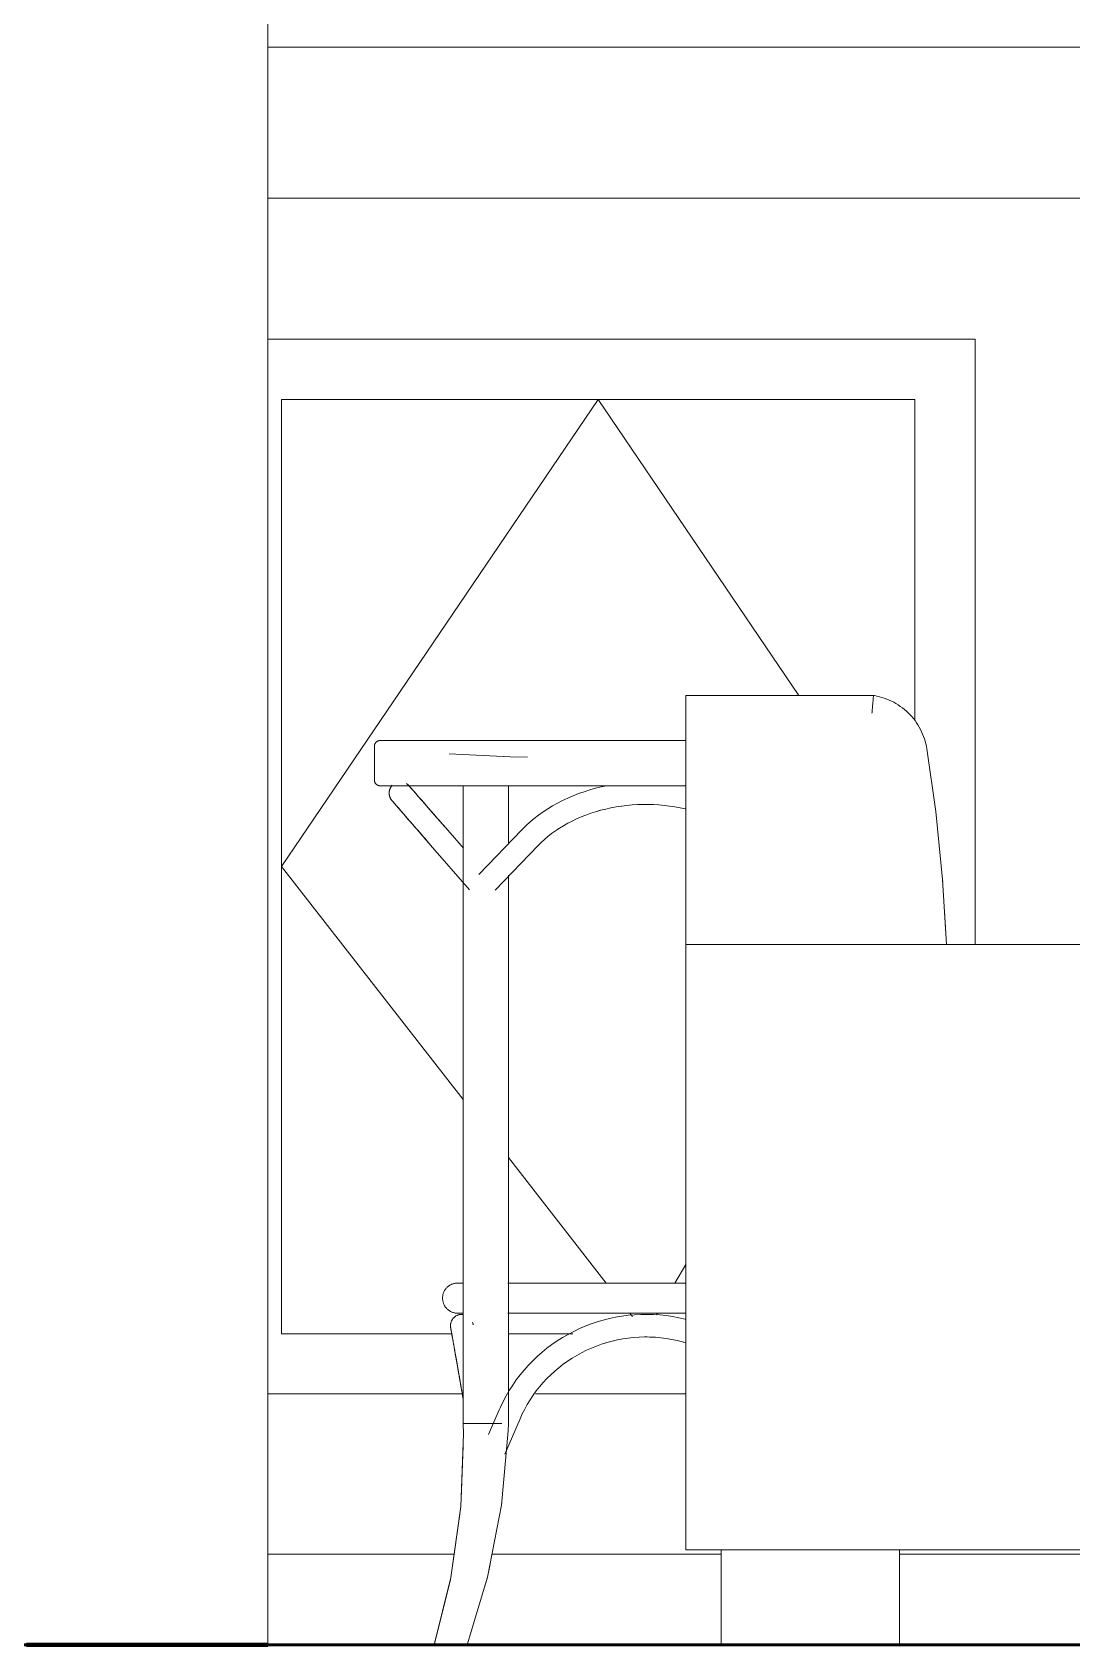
# Model space of a CAD drawing. Extents: x 4834 to 83801, y -13735 to 32221.
# Drawn here: x 13587.2 to 13621.7, y -12508.5 to -12455 of the extents above; entities that cross this region are included whole.
import ezdxf

# ---------------------------------------------------------------- set-up
doc = ezdxf.new("R2010")
doc.units = 0
doc.header["$LTSCALE"] = 8
doc.header["$MEASUREMENT"] = 0
doc.linetypes.add('Grid Line 1_2_', pattern=[0.875, 0.5, -0.125, 0.125, -0.125])
doc.linetypes.add('IMPORT-Hidden __x_', pattern=[0.1875, 0.125, -0.0625])
doc.layers.get('0').update_dxf_attribs({"lineweight": 9})
for name, color, linetype, lineweight in [('A-COLS', 52, 'Continuous', 9), ('A-DIM-480', 52, 'Continuous', 18), ('A-FLOR-LEVL', 51, 'Continuous', 9), ('A-WALL', 7, 'Continuous', 40), ('A-Wall-New', 1, 'Continuous', 50), ('Details', 2, 'Continuous', 15), ('DIM', 8, 'Continuous', 5), ('door', 43, 'Continuous', 13), ('first_dwg', 8, 'Continuous', 9), ('Furniture', 132, 'Continuous', 5), ('I-FURN', 30, 'Continuous', 9), ('Q-CASE', 31, 'Continuous', 9)]:
    doc.layers.add(name, color=color, linetype=linetype, lineweight=lineweight)

# ---------------------------------------------------------------- blocks, each defined once
blk = doc.blocks.new('first_dwg__U12-354697-Section 1')
at = {"layer": 'door'}
for q in [(835.634, 0), (865.09, 0)]:
    blk.add_line((839.634, 0), q, dxfattribs=at)
at = {"layer": 'door', "flags": 128}
blk.add_lwpolyline([(839.634, 0), (865.09, 0), (863.852, 0), (838.396, 0), (839.634, 0), (835.634, 0)], dxfattribs=at)
blk = doc.blocks.new('first_dwg__Oblique-354700-Section 1')
at = {"layer": 'DIM'}
blk.add_line((1143.468, 0), (1145.718, 0), dxfattribs=at)
blk = doc.blocks.new('first_dwg__U29-354712-Section 1')
at = {"layer": 'door'}
blk.add_line((873.858, 0), (866.828, 0), dxfattribs=at)
at = {"layer": 'door', "flags": 128}
blk.add_lwpolyline([(849.858, 0), (866.828, 0), (868.066, 0), (851.095, 0)], close=True, dxfattribs=at)
blk = doc.blocks.new('first_dwg_A$C4D910482-354715-Section 1')
at = {"layer": 'Furniture'}
for p, q in [((830.889, 0), (826.789, 0)), ((831.187, 0), (828.259, 0)), ((836.667, 0), (830.889, 0)), ((836.667, 0), (831.187, 0)), ((844.667, 0), (850.181, 0)), ((848.806, 0), (844.679, 0)), ((847.336, 0), (844.683, 0)), ((850.181, 0), (847.336, 0))]:
    blk.add_line(p, q, dxfattribs=at)
at = {"layer": 'Furniture', "flags": 128}
for points in [[(826.789, 0), (828.176, 0), (829.646, 0)], [(828.259, 0), (831.893, 0), (836.667, 0)], [(848.723, 0), (850.193, 0), (848.806, 0)]]:
    blk.add_lwpolyline(points, dxfattribs=at)
blk = doc.blocks.new('first_dwg_A$C4D910482-V15-Section 1')
at = {"layer": 'Furniture'}
for p, q in [((859.017, 0), (854.072, 0)), ((859.102, 0), (855.57, 0)), ((859.709, 0), (859.017, 0)), ((859.709, 0), (859.102, 0)), ((870.964, 0), (865.614, 0)), ((871.049, 0), (865.614, 0)), ((865.614, 0), (875.181, 0)), ((876.503, 0), (870.964, 0)), ((875.005, 0), (871.049, 0)), ((875.798, 0), (875.005, 0))]:
    blk.add_line(p, q, dxfattribs=at)
at = {"layer": 'Furniture', "flags": 128}
for points in [[(854.072, 0), (854.467, 0), (855.964, 0)], [(855.57, 0), (856.603, 0), (859.709, 0)], [(875.399, 0), (876.897, 0), (876.503, 0)]]:
    blk.add_lwpolyline(points, dxfattribs=at)
blk = doc.blocks.new('first_dwg_A$C7F3F290D-V30-Section 1')
at = {"layer": 'Furniture'}
for p, q in [((858.528, 0), (859.709, 0)), ((894.528, 0), (858.528, 0)), ((865.614, 0), (886.264, 0)), ((886.264, 0), (866.528, 0)), ((866.528, 0), (886.264, 0)), ((866.528, 0), (886.264, 0)), ((866.528, 0), (886.264, 0)), ((892.17, 0), (894.528, 0)), ((892.17, 0), (894.528, 0)), ((892.17, 0), (894.528, 0))]:
    blk.add_line(p, q, dxfattribs=at)
blk = doc.blocks.new('first_dwg-354694-Section 1')
at = {"layer": 'A-DIM-480', "color": 42, "lineweight": 13}
blk.add_line((531.034, 0), (1093.113, 0), dxfattribs=at)
at = {"layer": 'A-WALL', "color": 7, "lineweight": 50}
for p, q in [((840.167, 0), (830.647, 0)), ((838.097, 0), (837.196, 0)), ((837.196, 0), (837.646, 0)), ((838.097, 0), (837.196, 0)), ((837.196, 0), (837.646, 0)), ((837.646, 0), (838.097, 0)), ((837.646, 0), (837.646, 0)), ((837.646, 0), (838.097, 0)), ((837.646, 0), (837.646, 0)), ((837.647, 0), (837.647, 0)), ((837.647, 0), (837.647, 0)), ((901.6, 0), (840.167, 0)), ((840.167, 0), (1084.613, 0)), ((840.167, 0), (852.28, 0)), ((840.167, 0), (849.858, 0)), ((841.373, 0), (861.613, 0)), ((861.613, 0), (841.373, 0)), ((842.891, 0), (842.997, 0)), ((842.999, 0), (842.893, 0)), ((842.997, 0), (843.233, 0)), ((843.236, 0), (842.999, 0)), ((843.133, 0), (844.576, 0)), ((843.217, 0), (843.133, 0)), ((843.136, 0), (843.219, 0)), ((844.58, 0), (843.137, 0)), ((843.417, 0), (843.217, 0)), ((843.219, 0), (843.42, 0)), ((849.46, 0), (843.386, 0)), ((843.393, 0), (849.467, 0)), ((843.613, 0), (847.293, 0)), ((843.613, 0), (847.293, 0)), ((844.507, 0), (847.797, 0)), ((844.51, 0), (847.8, 0)), ((850.653, 0), (845.693, 0)), ((845.693, 0), (850.653, 0)), ((846.013, 0), (845.694, 0)), ((845.694, 0), (846.013, 0)), ((846.534, 0), (846.534, 0)), ((846.534, 0), (846.534, 0)), ((847.133, 0), (847.373, 0)), ((847.373, 0), (847.133, 0)), ((847.8, 0), (863.14, 0)), ((847.82, 0), (863.425, 0)), ((848.813, 0), (851.773, 0)), ((848.813, 0), (851.773, 0)), ((849.849, 0), (849.453, 0)), ((849.833, 0), (849.453, 0)), ((853.975, 0), (849.833, 0)), ((849.907, 0), (849.833, 0)), ((849.833, 0), (853.973, 0)), ((849.849, 0), (849.887, 0)), ((849.887, 0), (849.907, 0)), ((851.321, 0), (849.94, 0)), ((849.947, 0), (851.339, 0)), ((850.433, 0), (850.06, 0)), ((850.06, 0), (850.433, 0)), ((851.08, 0), (850.464, 0)), ((850.467, 0), (851.083, 0)), ((858.273, 0), (851.053, 0)), ((851.055, 0), (858.3, 0)), ((852.332, 0), (851.321, 0)), ((851.339, 0), (852.332, 0)), ((853.213, 0), (851.613, 0)), ((851.613, 0), (853.373, 0)), ((853.373, 0), (851.613, 0)), ((851.613, 0), (853.213, 0)), ((852.82, 0), (858.913, 0)), ((858.913, 0), (852.821, 0)), ((858.94, 0), (852.895, 0)), ((852.895, 0), (858.94, 0)), ((853.293, 0), (856.334, 0)), ((853.293, 0), (856.334, 0)), ((863.213, 0), (854.021, 0)), ((854.027, 0), (863.218, 0)), ((857.773, 0), (861.453, 0)), ((861.453, 0), (857.773, 0)), ((862.183, 0), (858.273, 0)), ((858.3, 0), (862.18, 0)), ((869.32, 0), (858.908, 0)), ((858.913, 0), (869.326, 0)), ((864.307, 0), (858.933, 0)), ((864.307, 0), (858.937, 0)), ((861.613, 0), (864.333, 0)), ((864.333, 0), (861.613, 0)), ((863.407, 0), (863.13, 0)), ((869.407, 0), (863.469, 0)), ((863.473, 0), (869.411, 0)), ((864.333, 0), (863.613, 0)), ((863.613, 0), (864.333, 0)), ((864.299, 0), (866.153, 0)), ((866.162, 0), (864.307, 0)), ((866.153, 0), (869.135, 0)), ((869.135, 0), (866.153, 0)), ((866.153, 0), (869.135, 0)), ((869.135, 0), (866.153, 0)), ((869.313, 0), (870.893, 0)), ((870.893, 0), (869.313, 0)), ((869.373, 0), (871.133, 0)), ((871.133, 0), (869.373, 0))]:
    blk.add_line(p, q, dxfattribs=at)
at = {"layer": 'A-WALL', "color": 7, "lineweight": 50, "flags": 128}
for points in [[(830.647, 0), (840.167, 0), (846.893, 0), (848.333, 0), (896.333, 0), (897.853, 0), (901.373, 0)], [(836.559, 0), (836.667, 0), (1084.613, 0)], [(899.373, 0), (899.213, 0), (898.733, 0), (897.933, 0), (896.813, 0), (895.613, 0), (894.173, 0), (878.333, 0), (851.373, 0), (850.013, 0), (848.733, 0), (847.613, 0), (846.653, 0), (845.933, 0), (845.533, 0), (845.373, 0)], [(845.373, 0), (845.533, 0), (845.933, 0), (846.653, 0), (847.613, 0), (848.733, 0), (850.013, 0), (851.373, 0), (878.333, 0), (894.173, 0), (895.613, 0), (896.813, 0), (897.933, 0), (898.733, 0), (899.213, 0), (899.373, 0)], [(848.813, 0), (848.973, 0), (849.133, 0), (849.293, 0), (849.693, 0), (850.333, 0), (850.413, 0), (851.373, 0), (852.813, 0), (853.853, 0), (855.133, 0), (856.333, 0), (857.293, 0), (858.093, 0), (858.653, 0), (859.053, 0), (859.133, 0), (859.053, 0), (858.653, 0), (858.093, 0), (857.293, 0), (856.333, 0), (855.133, 0), (853.853, 0), (852.813, 0), (851.373, 0), (850.413, 0), (850.333, 0), (849.693, 0), (849.293, 0), (849.053, 0), (848.973, 0), (848.813, 0)]]:
    blk.add_lwpolyline(points, dxfattribs=at)
for points in [[(837.927, 0), (837.367, 0), (837.047, 0), (837.367, 0), (837.927, 0), (838.247, 0)], [(837.927, 0), (837.367, 0), (837.047, 0), (837.367, 0), (837.927, 0), (838.247, 0)], [(849.773, 0), (848.333, 0), (847.133, 0), (846.093, 0), (845.373, 0), (844.973, 0), (844.813, 0), (844.973, 0), (845.373, 0), (846.093, 0), (847.133, 0), (848.333, 0), (849.773, 0), (851.213, 0), (852.813, 0), (854.333, 0), (855.773, 0), (857.213, 0), (858.413, 0), (859.453, 0), (860.173, 0), (860.653, 0), (860.813, 0), (860.653, 0), (860.173, 0), (859.453, 0), (858.413, 0), (857.213, 0), (855.773, 0), (854.333, 0), (852.813, 0), (851.213, 0)]]:
    blk.add_lwpolyline(points, close=True, dxfattribs=at)
at = {"layer": 'A-Wall-New'}
for p, q in [((534.034, 0), (1090.113, 0)), ((539.534, 0), (1084.613, 0))]:
    blk.add_line(p, q, dxfattribs=at)
at = {"layer": 'A-Wall-New', "color": 10, "lineweight": 70}
for p, q in [((836.667, 0), (844.667, 0)), ((844.667, 0), (836.667, 0)), ((844.667, 0), (836.667, 0)), ((837.667, 0), (843.667, 0)), ((843.667, 0), (837.667, 0))]:
    blk.add_line(p, q, dxfattribs=at)
at = {"layer": 'Details', "linetype": 'IMPORT-Hidden __x_'}
for p, q in [((859.709, 0), (844.667, 0)), ((844.667, 0), (859.709, 0)), ((886.264, 0), (865.614, 0)), ((865.614, 0), (886.264, 0))]:
    blk.add_line(p, q, dxfattribs=at)
at = {"layer": 'DIM', "color": 55, "lineweight": 13}
blk.add_line((1147.593, 0), (841.667, 0), dxfattribs=at)
at = {"layer": 'DIM'}
for p, q in [((846.167, 0), (859.709, 0)), ((847.314, 0), (901.822, 0)), ((865.614, 0), (886.264, 0))]:
    blk.add_line(p, q, dxfattribs=at)
at = {"layer": 'Furniture'}
for p, q in [((844.654, 0), (850.18, 0)), ((851.273, 0), (859.708, 0)), ((865.615, 0), (875.185, 0))]:
    blk.add_line(p, q, dxfattribs=at)
for name in ['first_dwg_A$C4D910482-354715-Section 1', 'first_dwg__U12-354697-Section 1', 'first_dwg__U29-354712-Section 1', 'first_dwg_A$C4D910482-V15-Section 1', 'first_dwg_A$C7F3F290D-V30-Section 1']:
    blk.add_blockref(name, (0, 0))
at = {"extrusion": (0, 0, -1)}
blk.add_blockref('first_dwg__Oblique-354700-Section 1', (-1989.26, 0), dxfattribs=at)
blk = doc.blocks.new('Sof_MLT_16005 - Sof_MLT_16005-363047-Section 1')
at = {"layer": 'I-FURN'}
for p, q in [((864.756, 31.496), (858.528, 31.496)), ((858.528, 30.906), (858.528, 31.496)), ((858.528, 30.906), (858.528, 23.228)), ((867.183, 23.228), (867.115, 24.335)), ((892.76, 23.228), (858.528, 23.228)), ((858.528, 22.047), (858.528, 23.228)), ((858.528, 3.937), (858.528, 22.047)), ((893.351, 3.937), (893.351, 22.047)), ((893.547, 19.685), (893.351, 19.685)), ((893.744, 19.685), (893.547, 19.685)), ((894.532, 12.598), (894.532, 18.898)), ((893.342, 11.811), (893.547, 11.811)), ((893.547, 11.811), (893.744, 11.811)), ((858.528, 3.15), (858.528, 3.937)), ((893.351, 3.74), (893.351, 3.937)), ((858.528, 3.15), (892.76, 3.15)), ((859.709, 0), (859.709, 3.15)), ((865.614, 0), (865.614, 3.15)), ((886.264, 0), (886.264, 3.15)), ((892.17, 0), (892.17, 3.15)), ((865.614, 0), (859.709, 0)), ((892.17, 0), (886.264, 0))]:
    blk.add_line(p, q, dxfattribs=at)
at = {"layer": 'I-FURN', "flags": 128}
for points in [[(866.528, 29.724), (866.512, 29.808), (866.494, 29.892), (866.472, 29.974), (866.447, 30.056), (866.419, 30.137), (866.387, 30.216), (866.352, 30.294), (866.315, 30.371), (866.274, 30.446), (866.23, 30.519), (866.183, 30.59), (866.134, 30.66), (866.081, 30.728), (866.026, 30.793), (865.969, 30.856), (865.909, 30.917), (865.847, 30.975), (865.782, 31.031), (865.715, 31.084), (865.646, 31.135), (865.575, 31.183), (865.503, 31.227), (865.428, 31.269), (865.352, 31.308), (865.275, 31.344), (865.196, 31.377), (865.116, 31.406), (865.034, 31.432), (864.952, 31.455), (864.869, 31.475), (864.785, 31.491), (864.756, 31.496)], [(866.528, 29.724), (866.512, 29.808), (866.494, 29.892), (866.472, 29.974), (866.447, 30.056), (866.419, 30.137), (866.387, 30.216), (866.352, 30.294), (866.315, 30.371), (866.274, 30.446), (866.23, 30.519), (866.183, 30.59), (866.134, 30.66), (866.081, 30.728), (866.026, 30.793), (865.969, 30.856), (865.909, 30.917), (865.847, 30.975), (865.782, 31.031), (865.715, 31.084), (865.646, 31.135), (865.575, 31.183), (865.503, 31.227), (865.428, 31.269), (865.352, 31.308), (865.275, 31.344), (865.196, 31.377), (865.116, 31.406), (865.034, 31.432), (864.952, 31.455), (864.869, 31.475), (864.785, 31.491)], [(867.054, 25.328), (867.05, 25.39), (866.82, 27.648), (866.528, 29.724)], [(867.183, 23.228), (867.05, 25.39), (866.82, 27.648), (866.528, 29.724)], [(892.76, 23.228), (892.784, 23.228), (892.807, 23.226), (892.831, 23.224), (892.854, 23.221), (892.877, 23.217), (892.9, 23.211), (892.923, 23.205), (892.946, 23.198), (892.968, 23.19), (892.99, 23.182), (893.012, 23.172), (893.033, 23.162), (893.054, 23.15), (893.074, 23.138), (893.094, 23.125), (893.113, 23.111), (893.131, 23.097), (893.149, 23.082), (893.167, 23.066), (893.184, 23.049), (893.2, 23.032), (893.215, 23.014), (893.23, 22.996), (893.244, 22.976), (893.257, 22.957), (893.269, 22.937), (893.281, 22.916), (893.292, 22.895), (893.302, 22.874), (893.311, 22.852), (893.319, 22.83), (893.326, 22.807), (893.332, 22.784), (893.338, 22.761), (893.342, 22.738), (893.346, 22.715), (893.348, 22.691), (893.35, 22.668), (893.351, 22.644), (893.351, 22.638)], [(892.76, 23.228), (892.784, 23.228), (892.807, 23.226), (892.831, 23.224), (892.854, 23.221), (892.877, 23.217), (892.9, 23.211), (892.923, 23.205), (892.946, 23.198), (892.968, 23.19), (892.99, 23.182), (893.012, 23.172), (893.033, 23.162), (893.054, 23.15), (893.074, 23.138), (893.094, 23.125), (893.113, 23.111), (893.131, 23.097), (893.149, 23.082), (893.167, 23.066), (893.184, 23.049), (893.2, 23.032), (893.215, 23.014), (893.23, 22.996), (893.244, 22.976), (893.257, 22.957), (893.269, 22.937), (893.281, 22.916), (893.292, 22.895), (893.302, 22.874), (893.311, 22.852), (893.319, 22.83), (893.326, 22.807), (893.332, 22.784), (893.338, 22.761), (893.342, 22.738), (893.346, 22.715), (893.348, 22.691), (893.35, 22.668), (893.351, 22.644), (893.351, 22.638)], [(893.744, 19.685), (893.776, 19.684), (893.807, 19.683), (893.839, 19.679), (893.87, 19.675), (893.901, 19.669), (893.932, 19.662), (893.962, 19.654), (893.992, 19.645), (894.022, 19.635), (894.051, 19.623), (894.08, 19.61), (894.108, 19.596), (894.136, 19.581), (894.163, 19.565), (894.189, 19.548), (894.215, 19.529), (894.239, 19.51), (894.264, 19.49), (894.287, 19.468), (894.309, 19.446), (894.331, 19.423), (894.351, 19.399), (894.371, 19.375), (894.389, 19.349), (894.407, 19.323), (894.423, 19.296), (894.439, 19.269), (894.453, 19.241), (894.466, 19.212), (894.478, 19.183), (894.489, 19.153), (894.499, 19.123), (894.507, 19.093), (894.514, 19.062), (894.52, 19.031), (894.525, 19), (894.529, 18.969), (894.531, 18.938), (894.532, 18.906), (894.532, 18.898)], [(894.532, 18.898), (894.531, 18.929), (894.529, 18.961), (894.526, 18.992), (894.522, 19.023), (894.516, 19.054), (894.509, 19.085), (894.501, 19.115), (894.492, 19.145), (894.481, 19.175), (894.47, 19.204), (894.457, 19.233), (894.443, 19.261), (894.428, 19.289), (894.411, 19.316), (894.394, 19.342), (894.376, 19.368), (894.357, 19.393), (894.336, 19.417), (894.315, 19.44), (894.293, 19.462), (894.27, 19.484), (894.246, 19.505), (894.221, 19.524), (894.196, 19.543), (894.17, 19.56), (894.143, 19.577), (894.115, 19.592), (894.087, 19.606), (894.059, 19.62), (894.03, 19.632), (894, 19.642), (893.97, 19.652), (893.94, 19.66), (893.909, 19.668), (893.878, 19.674), (893.847, 19.678), (893.816, 19.682), (893.784, 19.684), (893.753, 19.685), (893.744, 19.685)], [(894.532, 12.598), (894.531, 12.567), (894.529, 12.536), (894.526, 12.504), (894.522, 12.473), (894.516, 12.442), (894.509, 12.411), (894.501, 12.381), (894.492, 12.351), (894.481, 12.321), (894.47, 12.292), (894.457, 12.263), (894.443, 12.235), (894.428, 12.207), (894.411, 12.18), (894.394, 12.154), (894.376, 12.128), (894.357, 12.103), (894.336, 12.079), (894.315, 12.056), (894.293, 12.034), (894.27, 12.012), (894.246, 11.992), (894.221, 11.972), (894.196, 11.953), (894.17, 11.936), (894.143, 11.919), (894.115, 11.904), (894.087, 11.89), (894.059, 11.877), (894.03, 11.865), (894, 11.854), (893.97, 11.844), (893.94, 11.836), (893.909, 11.828), (893.878, 11.822), (893.847, 11.818), (893.816, 11.814), (893.784, 11.812), (893.753, 11.811), (893.744, 11.811)], [(893.744, 11.811), (893.776, 11.812), (893.807, 11.814), (893.839, 11.817), (893.87, 11.821), (893.901, 11.827), (893.932, 11.834), (893.962, 11.842), (893.992, 11.851), (894.022, 11.861), (894.051, 11.873), (894.08, 11.886), (894.108, 11.9), (894.136, 11.915), (894.163, 11.931), (894.189, 11.949), (894.215, 11.967), (894.239, 11.986), (894.264, 12.006), (894.287, 12.028), (894.309, 12.05), (894.331, 12.073), (894.351, 12.097), (894.371, 12.121), (894.389, 12.147), (894.407, 12.173), (894.423, 12.2), (894.439, 12.227), (894.453, 12.255), (894.466, 12.284), (894.478, 12.313), (894.489, 12.343), (894.499, 12.373), (894.507, 12.403), (894.514, 12.434), (894.52, 12.465), (894.525, 12.496), (894.529, 12.527), (894.531, 12.558), (894.532, 12.59), (894.532, 12.598)], [(893.351, 3.74), (893.35, 3.717), (893.349, 3.693), (893.346, 3.669), (893.343, 3.646), (893.339, 3.623), (893.334, 3.6), (893.328, 3.577), (893.321, 3.554), (893.313, 3.532), (893.304, 3.51), (893.294, 3.489), (893.284, 3.467), (893.273, 3.447), (893.26, 3.426), (893.247, 3.407), (893.234, 3.387), (893.219, 3.369), (893.204, 3.351), (893.188, 3.333), (893.172, 3.317), (893.154, 3.3), (893.136, 3.285), (893.118, 3.27), (893.099, 3.256), (893.079, 3.243), (893.059, 3.231), (893.038, 3.219), (893.017, 3.209), (892.996, 3.199), (892.974, 3.19), (892.952, 3.182), (892.929, 3.174), (892.907, 3.168), (892.884, 3.163), (892.86, 3.158), (892.837, 3.155), (892.814, 3.152), (892.79, 3.15), (892.766, 3.15), (892.76, 3.15)], [(893.351, 3.74), (893.35, 3.717), (893.349, 3.693), (893.346, 3.669), (893.343, 3.646), (893.339, 3.623), (893.334, 3.6), (893.328, 3.577), (893.321, 3.554), (893.313, 3.532), (893.304, 3.51), (893.294, 3.489), (893.284, 3.467), (893.273, 3.447), (893.26, 3.426), (893.247, 3.407), (893.234, 3.387), (893.219, 3.369), (893.204, 3.351), (893.188, 3.333), (893.172, 3.317), (893.154, 3.3), (893.136, 3.285), (893.118, 3.27), (893.099, 3.256), (893.079, 3.243), (893.059, 3.231), (893.038, 3.219), (893.017, 3.209), (892.996, 3.199), (892.974, 3.19), (892.952, 3.182), (892.929, 3.174), (892.907, 3.168), (892.884, 3.163), (892.86, 3.158), (892.837, 3.155), (892.814, 3.152), (892.79, 3.15), (892.766, 3.15), (892.76, 3.15)], [(893.351, 3.74), (893.35, 3.717), (893.349, 3.693), (893.346, 3.669), (893.343, 3.646), (893.339, 3.623), (893.334, 3.6), (893.328, 3.577), (893.321, 3.554), (893.313, 3.532), (893.304, 3.51), (893.294, 3.489), (893.284, 3.467), (893.273, 3.447), (893.26, 3.426), (893.247, 3.407), (893.234, 3.387), (893.219, 3.369), (893.204, 3.351), (893.188, 3.333), (893.172, 3.317), (893.154, 3.3), (893.136, 3.285), (893.118, 3.27), (893.099, 3.256), (893.079, 3.243), (893.059, 3.231), (893.038, 3.219), (893.017, 3.209), (892.996, 3.199), (892.974, 3.19), (892.952, 3.182), (892.929, 3.174), (892.907, 3.168), (892.884, 3.163), (892.86, 3.158), (892.837, 3.155), (892.814, 3.152), (892.79, 3.15), (892.766, 3.15), (892.76, 3.15)]]:
    blk.add_lwpolyline(points, dxfattribs=at)
at = {"layer": 'I-FURN'}
blk.add_open_spline([(864.705, 30.906), (864.709, 30.949), (864.717, 31.037), (864.732, 31.205), (864.745, 31.365), (864.754, 31.473), (864.756, 31.496), (864.756, 31.496)], degree=3, knots=[0, 0, 0, 0, 0.142857, 0.285714, 0.571429, 0.785714, 1, 1, 1, 1], dxfattribs=at)
blk = doc.blocks.new('Rectangular Column - 24_ x 24_-369624-Section 1')
at = {"layer": 'A-COLS'}
for p, q in [((844.667, 108), (844.667, 0)), ((844.667, 0), (836.667, 0))]:
    blk.add_line(p, q, dxfattribs=at)
blk = doc.blocks.new('BAR_WITH_STOOLS_16588 - BAR_WITH_STOOLS_16588-392758-Section 1')
at = {"layer": 'Q-CASE'}
for p, q in [((857.205, 53), (844.667, 53)), ((917.205, 53), (857.205, 53)), ((917.205, 48), (844.667, 48)), ((868.124, 43.32), (844.667, 43.32)), ((868.124, 23.228), (868.124, 43.32)), ((855.624, 41.32), (845.124, 25.82)), ((845.124, 10.32), (845.124, 41.32)), ((845.124, 41.32), (866.124, 41.32)), ((862.279, 31.496), (855.624, 41.32)), ((866.124, 41.32), (866.124, 30.664)), ((848.205, 29.812), (848.205, 28.687)), ((851.151, 28.508), (851.151, 7.337)), ((852.651, 26.607), (852.651, 28.507)), ((851.155, 26.426), (850.635, 27.024)), ((853.092, 27.038), (851.665, 25.556)), ((850.069, 26.532), (851.357, 25.05)), ((852.206, 25.036), (853.632, 26.518)), ((845.124, 25.82), (851.151, 18.086)), ((852.651, 7.337), (852.651, 25.531)), ((852.651, 16.162), (855.895, 12)), ((858.171, 12), (858.528, 12.619)), ((852.792, 12), (852.626, 12)), ((856.674, 11.001), (856.759, 10.892)), ((857.564, 10.944), (857.596, 11.001)), ((850.772, 10.32), (845.124, 10.32)), ((851.472, 10.648), (851.475, 10.637)), ((854.782, 10.32), (852.648, 10.32)), ((857.164, 10.212), (857.252, 10.211)), ((855.861, 10.011), (855.911, 10.027)), ((858.467, 10.035), (858.528, 10.017)), ((854.679, 9.454), (854.734, 9.49)), ((844.667, 8.32), (851.132, 8.32)), ((853.543, 8.32), (858.528, 8.32)), ((852.346, 7.793), (851.993, 6.975)), ((852.528, 6.32), (853.034, 7.496)), ((851.177, 7.337), (851.151, 7.337)), ((851.371, 7.337), (851.177, 7.337)), ((851.371, 7.337), (851.526, 7.337)), ((851.707, 7.337), (851.371, 7.337)), ((851.526, 7.337), (851.707, 7.337)), ((852.432, 7.337), (851.707, 7.337)), ((852.096, 7.337), (852.276, 7.337)), ((852.276, 7.337), (852.432, 7.337)), ((851.084, 4.846), (851.145, 6.602)), ((850.786, 2.537), (851.039, 4.333)), ((852.422, 4.63), (852.431, 4.729)), ((844.667, 3), (850.862, 3)), ((852.117, 3), (859.709, 3)), ((865.614, 3), (875.862, 3)), ((850.181, 0), (850.724, 2.153)), ((850.181, 0), (844.667, 0)), ((859.709, 0), (851.277, 0)), ((875.181, 0), (865.614, 0))]:
    blk.add_line(p, q, dxfattribs=at)
at = {"layer": 'Q-CASE', "flags": 128}
for points in [[(848.205, 29.812), (848.205, 29.82), (848.205, 29.827), (848.206, 29.835), (848.207, 29.842), (848.208, 29.85), (848.21, 29.857), (848.212, 29.864), (848.214, 29.871), (848.217, 29.879), (848.219, 29.886), (848.223, 29.892), (848.226, 29.899), (848.229, 29.906), (848.233, 29.912), (848.237, 29.918), (848.242, 29.924), (848.246, 29.93), (848.251, 29.936), (848.256, 29.942), (848.262, 29.947), (848.267, 29.952), (848.273, 29.957), (848.279, 29.962), (848.285, 29.966), (848.291, 29.97), (848.297, 29.974), (848.304, 29.978), (848.311, 29.981), (848.317, 29.984), (848.324, 29.987), (848.331, 29.99), (848.338, 29.992), (848.346, 29.994), (848.353, 29.996), (848.36, 29.997), (848.368, 29.998), (848.375, 29.999), (848.383, 30), (848.39, 30), (848.392, 30)], [(850.973, 30), (850.729, 30), (850.495, 30), (850.272, 30), (850.06, 30), (849.86, 30), (849.671, 30), (849.494, 30), (849.329, 30), (849.178, 30), (849.039, 30), (848.913, 30), (848.8, 30), (848.701, 30), (848.615, 30), (848.543, 30), (848.485, 30), (848.441, 30), (848.411, 30), (848.395, 30), (848.392, 30)], [(848.392, 30), (848.399, 30), (848.42, 30), (848.456, 30), (848.505, 30), (848.568, 30), (848.645, 30), (848.735, 30), (848.84, 30), (848.957, 30), (849.088, 30), (849.208, 30)], [(849.451, 30), (849.557, 30), (849.657, 30)], [(850.352, 30), (850.579, 30), (850.817, 30), (850.954, 30)], [(858.528, 30), (858.354, 30), (858.004, 30), (857.652, 30), (857.3, 30), (856.947, 30), (856.595, 30), (856.244, 30), (855.895, 30), (855.547, 30), (855.202, 30), (854.861, 30), (854.523, 30), (854.19, 30), (853.861, 30), (853.537, 30), (853.22, 30), (852.909, 30), (852.604, 30), (852.308, 30), (852.019, 30), (851.738, 30), (851.466, 30), (851.203, 30), (850.973, 30)], [(854.294, 30), (854.342, 30), (854.506, 30)], [(853.285, 29.453), (852.706, 29.465), (850.681, 29.564)], [(848.392, 28.5), (848.385, 28.5), (848.377, 28.501), (848.37, 28.501), (848.362, 28.502), (848.355, 28.504), (848.348, 28.505), (848.34, 28.507), (848.333, 28.51), (848.326, 28.512), (848.319, 28.515), (848.312, 28.518), (848.306, 28.521), (848.299, 28.525), (848.293, 28.529), (848.286, 28.533), (848.28, 28.537), (848.274, 28.542), (848.269, 28.547), (848.263, 28.552), (848.258, 28.557), (848.253, 28.562), (848.248, 28.568), (848.243, 28.574), (848.239, 28.58), (848.234, 28.586), (848.23, 28.593), (848.227, 28.599), (848.223, 28.606), (848.22, 28.613), (848.217, 28.62), (848.215, 28.627), (848.213, 28.634), (848.211, 28.641), (848.209, 28.648), (848.207, 28.656), (848.206, 28.663), (848.205, 28.67), (848.205, 28.678), (848.205, 28.685), (848.205, 28.687)], [(848.829, 28.5), (848.726, 28.5), (848.637, 28.5), (848.561, 28.5), (848.499, 28.5), (848.452, 28.5), (848.418, 28.5), (848.398, 28.5), (848.392, 28.5)], [(848.392, 28.5), (848.399, 28.5), (848.42, 28.5), (848.456, 28.5), (848.505, 28.5), (848.568, 28.5), (848.645, 28.5), (848.735, 28.5), (848.84, 28.5), (848.957, 28.5), (849.088, 28.5), (849.232, 28.5), (849.388, 28.5), (849.557, 28.5), (849.738, 28.5), (849.931, 28.5), (850.136, 28.5), (850.352, 28.5), (850.579, 28.5), (850.817, 28.5), (850.973, 28.5)], [(848.785, 28.01), (848.775, 28.021), (848.766, 28.033), (848.757, 28.045), (848.749, 28.058), (848.741, 28.071), (848.734, 28.084), (848.728, 28.098), (848.722, 28.111), (848.716, 28.125), (848.711, 28.139), (848.707, 28.154), (848.703, 28.168), (848.7, 28.183), (848.697, 28.198), (848.695, 28.213), (848.694, 28.227), (848.693, 28.242), (848.693, 28.257), (848.693, 28.272), (848.694, 28.287), (848.696, 28.302), (848.698, 28.317), (848.7, 28.332), (848.704, 28.347), (848.708, 28.361), (848.712, 28.375), (848.717, 28.389), (848.723, 28.403), (848.729, 28.417), (848.736, 28.43), (848.743, 28.444), (848.751, 28.456), (848.759, 28.469), (848.768, 28.481), (848.777, 28.493), (848.787, 28.504), (848.797, 28.515)], [(849.268, 28.573), (849.281, 28.564), (849.293, 28.556), (849.305, 28.546), (849.316, 28.537), (849.327, 28.526), (849.338, 28.516), (849.348, 28.505), (849.351, 28.502)], [(850.635, 27.024), (850.536, 27.138), (850.44, 27.249), (850.347, 27.356), (850.257, 27.459), (850.171, 27.558), (850.088, 27.653), (850.01, 27.743), (849.935, 27.829), (849.865, 27.911), (849.798, 27.987), (849.736, 28.059), (849.678, 28.125), (849.625, 28.187), (849.576, 28.243), (849.532, 28.294), (849.492, 28.339), (849.457, 28.379), (849.427, 28.413), (849.402, 28.442), (849.382, 28.465), (849.367, 28.483), (849.357, 28.495), (849.351, 28.501), (849.351, 28.502)], [(849.351, 28.502), (849.353, 28.499), (849.361, 28.49), (849.373, 28.476), (849.39, 28.456), (849.413, 28.43), (849.44, 28.399), (849.472, 28.362), (849.509, 28.32), (849.55, 28.272), (849.597, 28.219), (849.648, 28.16), (849.703, 28.097), (849.763, 28.028), (849.827, 27.954), (849.895, 27.876), (849.967, 27.792), (850.044, 27.704), (850.124, 27.612), (850.208, 27.515), (850.296, 27.415), (850.387, 27.31), (850.481, 27.201), (850.579, 27.089), (850.635, 27.024)], [(849.656, 28.5), (849.54, 28.5), (849.373, 28.5)], [(850.973, 28.5), (850.794, 28.5), (850.557, 28.5), (850.331, 28.5)], [(850.973, 28.5), (851.227, 28.5), (851.491, 28.5), (851.764, 28.5), (852.046, 28.5), (852.336, 28.5), (852.633, 28.5), (852.938, 28.5), (853.25, 28.5), (853.568, 28.5), (853.892, 28.5), (854.221, 28.5), (854.555, 28.5), (854.893, 28.5), (855.235, 28.5), (855.58, 28.5), (855.928, 28.5), (856.278, 28.5), (856.629, 28.5), (856.981, 28.5), (857.333, 28.5), (857.686, 28.5), (858.037, 28.5), (858.387, 28.5), (858.528, 28.5)], [(855.86, 28.492), (855.728, 28.464), (855.536, 28.416), (855.346, 28.363), (855.16, 28.303), (854.976, 28.239), (854.796, 28.168), (854.619, 28.092), (854.446, 28.011), (854.277, 27.924), (854.113, 27.832), (853.953, 27.735), (853.798, 27.633), (853.649, 27.527), (853.505, 27.415), (853.366, 27.299), (853.233, 27.179), (853.107, 27.054), (853.092, 27.038)], [(855.897, 28.5), (855.728, 28.464), (855.536, 28.416), (855.346, 28.363), (855.16, 28.303), (854.976, 28.239), (854.796, 28.168), (854.619, 28.092), (854.446, 28.011), (854.277, 27.924), (854.113, 27.832), (853.953, 27.735), (853.798, 27.633), (853.649, 27.527), (853.505, 27.415), (853.366, 27.299), (853.233, 27.179), (853.107, 27.054)], [(850.069, 26.532), (849.97, 26.646), (849.874, 26.757), (849.781, 26.864), (849.691, 26.967), (849.605, 27.066), (849.522, 27.161), (849.444, 27.251), (849.369, 27.337), (849.299, 27.419), (849.232, 27.495), (849.17, 27.567), (849.112, 27.633), (849.059, 27.695), (849.01, 27.751), (848.966, 27.802), (848.926, 27.847), (848.891, 27.887), (848.861, 27.921), (848.836, 27.95), (848.816, 27.973), (848.801, 27.991), (848.791, 28.003), (848.785, 28.009), (848.785, 28.01)], [(848.785, 28.01), (848.787, 28.007), (848.795, 27.998), (848.807, 27.984), (848.824, 27.964), (848.847, 27.938), (848.874, 27.907), (848.906, 27.87), (848.943, 27.828), (848.984, 27.78), (849.031, 27.727), (849.081, 27.668), (849.137, 27.605), (849.197, 27.536), (849.261, 27.462), (849.329, 27.384), (849.401, 27.3), (849.478, 27.212), (849.558, 27.12), (849.642, 27.023), (849.73, 26.922), (849.821, 26.818), (849.915, 26.709), (850.013, 26.597), (850.069, 26.532)], [(853.632, 26.518), (853.736, 26.621), (853.845, 26.722), (853.96, 26.819), (854.081, 26.913), (854.207, 27.004), (854.338, 27.091), (854.473, 27.174), (854.614, 27.254), (854.759, 27.329), (854.908, 27.4), (855.061, 27.466), (855.217, 27.528), (855.378, 27.585), (855.541, 27.638), (855.707, 27.685), (855.876, 27.728), (856.047, 27.765), (856.22, 27.798), (856.394, 27.825), (856.571, 27.847), (856.748, 27.863), (856.926, 27.874), (857.104, 27.88), (857.283, 27.88), (857.461, 27.875), (857.64, 27.865), (857.817, 27.849), (857.993, 27.828), (858.168, 27.801), (858.341, 27.77), (858.513, 27.733)], [(856.411, 27.827), (856.571, 27.847), (856.748, 27.863), (856.926, 27.874), (857.104, 27.88), (857.283, 27.88), (857.461, 27.875), (857.64, 27.865), (857.817, 27.849), (857.993, 27.828), (858.168, 27.801), (858.341, 27.77), (858.513, 27.733)], [(854.29, 27.059), (854.338, 27.091), (854.473, 27.174), (854.614, 27.254), (854.759, 27.329), (854.908, 27.4), (855.061, 27.466), (855.217, 27.528), (855.378, 27.585), (855.541, 27.638), (855.689, 27.68)], [(850.464, 11.5), (850.465, 11.52), (850.466, 11.54), (850.468, 11.56), (850.471, 11.58), (850.474, 11.599), (850.479, 11.619), (850.484, 11.638), (850.49, 11.657), (850.496, 11.676), (850.504, 11.695), (850.512, 11.713), (850.521, 11.731), (850.53, 11.748), (850.541, 11.766), (850.552, 11.782), (850.563, 11.799), (850.576, 11.814), (850.588, 11.83), (850.602, 11.844), (850.616, 11.859), (850.631, 11.872), (850.646, 11.885), (850.661, 11.898), (850.678, 11.91), (850.694, 11.921), (850.711, 11.931), (850.729, 11.941), (850.747, 11.95), (850.765, 11.958), (850.783, 11.966), (850.802, 11.973), (850.821, 11.979), (850.84, 11.984), (850.86, 11.989), (850.879, 11.993), (850.899, 11.996), (850.919, 11.998), (850.939, 11.999), (850.959, 12), (850.964, 12)], [(851.122, 12), (851.071, 12), (851.03, 12), (850.999, 12), (850.978, 12), (850.966, 12), (850.964, 12)], [(850.964, 12), (850.969, 12), (850.984, 12), (851.009, 12), (851.044, 12), (851.089, 12), (851.143, 12)], [(852.681, 12), (852.857, 12), (853.039, 12), (853.229, 12), (853.424, 12), (853.626, 12), (853.833, 12), (854.046, 12), (854.263, 12), (854.486, 12), (854.713, 12), (854.943, 12), (855.178, 12), (855.415, 12), (855.552, 12)], [(858.51, 12), (858.265, 12), (858.019, 12), (857.771, 12), (857.522, 12), (857.272, 12), (857.022, 12), (856.773, 12), (856.525, 12), (856.277, 12), (856.031, 12), (855.787, 12), (855.545, 12), (855.306, 12), (855.07, 12), (854.837, 12), (854.608, 12), (854.383, 12), (854.163, 12), (853.947, 12), (853.737, 12), (853.532, 12), (853.333, 12), (853.141, 12), (852.955, 12), (852.792, 12)], [(850.964, 11), (850.944, 11), (850.924, 11.002), (850.904, 11.004), (850.885, 11.006), (850.865, 11.01), (850.845, 11.014), (850.826, 11.019), (850.807, 11.025), (850.788, 11.032), (850.77, 11.039), (850.751, 11.048), (850.733, 11.057), (850.716, 11.066), (850.699, 11.076), (850.682, 11.087), (850.666, 11.099), (850.65, 11.111), (850.635, 11.124), (850.62, 11.138), (850.606, 11.152), (850.592, 11.166), (850.579, 11.181), (850.567, 11.197), (850.555, 11.213), (850.544, 11.23), (850.533, 11.247), (850.523, 11.264), (850.514, 11.282), (850.506, 11.3), (850.498, 11.319), (850.491, 11.338), (850.485, 11.357), (850.48, 11.376), (850.475, 11.395), (850.472, 11.415), (850.469, 11.435), (850.466, 11.455), (850.465, 11.475), (850.464, 11.495), (850.464, 11.5)], [(850.733, 10.522), (850.731, 10.537), (850.729, 10.552), (850.728, 10.567), (850.728, 10.582), (850.728, 10.597), (850.728, 10.612), (850.73, 10.627), (850.731, 10.642), (850.734, 10.656), (850.737, 10.671), (850.741, 10.686), (850.745, 10.7), (850.75, 10.714), (850.755, 10.728), (850.761, 10.742), (850.767, 10.756), (850.774, 10.769), (850.782, 10.782), (850.79, 10.794), (850.798, 10.807), (850.808, 10.819), (850.817, 10.83), (850.827, 10.842), (850.837, 10.852), (850.848, 10.863), (850.859, 10.873), (850.871, 10.882), (850.883, 10.891), (850.895, 10.9), (850.908, 10.908), (850.921, 10.915), (850.934, 10.922), (850.948, 10.929), (850.962, 10.935), (850.976, 10.94), (850.99, 10.945), (851.004, 10.949), (851.019, 10.953), (851.033, 10.956), (851.037, 10.957)], [(851.138, 11), (851.084, 11), (851.04, 11), (851.006, 11), (850.982, 11), (850.968, 11), (850.964, 11)], [(850.964, 11), (850.969, 11), (850.984, 11), (851.009, 11), (851.044, 11), (851.089, 11), (851.143, 11)], [(851.037, 10.957), (851.052, 10.959), (851.067, 10.961), (851.082, 10.962), (851.097, 10.962), (851.112, 10.962), (851.127, 10.961), (851.142, 10.96), (851.157, 10.958)], [(858.506, 10.802), (858.301, 10.849), (858.094, 10.888), (857.885, 10.919), (857.675, 10.941), (857.465, 10.956), (857.254, 10.962), (857.043, 10.96), (856.833, 10.949), (856.622, 10.93), (856.413, 10.903), (856.205, 10.868), (855.999, 10.825), (855.795, 10.773), (855.593, 10.714), (855.393, 10.646), (855.196, 10.571), (855.003, 10.488), (854.813, 10.397), (854.627, 10.299), (854.445, 10.194), (854.267, 10.082), (854.094, 9.963), (853.926, 9.837), (853.763, 9.704), (853.606, 9.565), (853.454, 9.42), (853.309, 9.27), (853.169, 9.113), (853.036, 8.951), (852.91, 8.784), (852.791, 8.613), (852.678, 8.436), (852.573, 8.256), (852.475, 8.071), (852.385, 7.882), (852.346, 7.793)], [(852.626, 11), (852.681, 11), (852.792, 11)], [(858.506, 10.802), (858.301, 10.849), (858.094, 10.888), (857.885, 10.919), (857.675, 10.941), (857.465, 10.956), (857.254, 10.962), (857.043, 10.96), (856.833, 10.949), (856.622, 10.93), (856.413, 10.903), (856.205, 10.868), (855.999, 10.825), (855.795, 10.773), (855.593, 10.714), (855.393, 10.646), (855.196, 10.571), (855.003, 10.488), (854.813, 10.397), (854.627, 10.299), (854.445, 10.194), (854.267, 10.082), (854.094, 9.963), (853.926, 9.837), (853.763, 9.704), (853.606, 9.565), (853.454, 9.42), (853.309, 9.27), (853.169, 9.113), (853.036, 8.951), (852.91, 8.784), (852.791, 8.613), (852.678, 8.436), (852.65, 8.388)], [(858.528, 11), (858.355, 11), (858.109, 11), (857.861, 11), (857.613, 11), (857.363, 11), (857.114, 11), (856.864, 11), (856.615, 11), (856.367, 11), (856.121, 11), (855.876, 11), (855.633, 11), (855.393, 11), (855.155, 11), (854.921, 11), (854.691, 11), (854.465, 11), (854.243, 11), (854.025, 11), (853.813, 11), (853.606, 11), (853.405, 11), (853.21, 11), (853.022, 11), (852.84, 11), (852.665, 11)], [(852.792, 11), (852.972, 11), (853.159, 11), (853.352, 11), (853.551, 11), (853.757, 11), (853.967, 11), (854.183, 11), (854.404, 11), (854.629, 11), (854.859, 11), (855.092, 11), (855.328, 11), (855.568, 11), (855.81, 11), (856.054, 11), (856.301, 11), (856.548, 11), (856.797, 11), (857.046, 11), (857.296, 11), (857.545, 11), (857.794, 11), (858.042, 11), (858.289, 11), (858.528, 11)], [(851.151, 8.15), (851.131, 8.264), (851.103, 8.425), (851.075, 8.582), (851.048, 8.735), (851.022, 8.882), (850.997, 9.025), (850.973, 9.162), (850.95, 9.293), (850.928, 9.419), (850.907, 9.539), (850.886, 9.653), (850.868, 9.76), (850.85, 9.861), (850.833, 9.955), (850.818, 10.043), (850.804, 10.123), (850.791, 10.196), (850.779, 10.262), (850.769, 10.321), (850.76, 10.373), (850.752, 10.417), (850.745, 10.453), (850.74, 10.482), (850.737, 10.503), (850.734, 10.516), (850.733, 10.522), (850.733, 10.522)], [(850.733, 10.522), (850.734, 10.518), (850.736, 10.507), (850.739, 10.487), (850.744, 10.46), (850.75, 10.426), (850.758, 10.384), (850.766, 10.334), (850.776, 10.277), (850.788, 10.212), (850.8, 10.141), (850.814, 10.062), (850.829, 9.976), (850.846, 9.884), (850.863, 9.784), (850.882, 9.678), (850.902, 9.566), (850.923, 9.448), (850.945, 9.323), (850.968, 9.193), (850.991, 9.057), (851.016, 8.916), (851.042, 8.77), (851.069, 8.618), (851.096, 8.462), (851.125, 8.302), (851.151, 8.15)], [(851.46, 10.7), (851.464, 10.686), (851.468, 10.671), (851.471, 10.656)], [(851.479, 10.612), (851.475, 10.633), (851.473, 10.646), (851.472, 10.652)], [(853.034, 7.496), (853.108, 7.659), (853.189, 7.818), (853.276, 7.974), (853.369, 8.127), (853.468, 8.276), (853.574, 8.421), (853.685, 8.561), (853.802, 8.697), (853.924, 8.829), (854.052, 8.955), (854.184, 9.077), (854.322, 9.193), (854.464, 9.304), (854.61, 9.409), (854.761, 9.508), (854.915, 9.601), (855.073, 9.688), (855.235, 9.769), (855.4, 9.843), (855.568, 9.911), (855.738, 9.972), (855.911, 10.027), (856.086, 10.074), (856.262, 10.115), (856.44, 10.148), (856.62, 10.175), (856.8, 10.194), (856.981, 10.207), (857.162, 10.212), (857.344, 10.21), (857.525, 10.201), (857.705, 10.185), (857.885, 10.162), (858.064, 10.131), (858.241, 10.094), (858.417, 10.05), (858.528, 10.017)], [(850.181, 0), (850.743, 2.229), (851.075, 4.583), (851.16, 7.001), (851.151, 7.337)], [(851.151, 7.337), (851.177, 7.337), (851.252, 7.337), (851.371, 7.337)], [(851.277, 0), (851.96, 2.245), (852.422, 4.63), (852.643, 7.102), (852.651, 7.337)], [(851.707, 7.337), (851.901, 7.337), (852.096, 7.337)], [(851.87, 1.947), (851.96, 2.245), (852.042, 2.669)]]:
    blk.add_lwpolyline(points, dxfattribs=at)
at = {"layer": 'Q-CASE'}
for points, knots in [([(850.181, 0), (850.181, 0), (850.183, 0), (850.192, 0), (850.21, 0), (850.236, 0), (850.268, 0), (850.299, 0), (850.322, 0)], [-0.2222222, -0.2222222, -0.2222222, -0.2222222, -0.1944444, -0.1666667, -0.1111111, -0.0833333, -0.0555556, 0, 0, 0, 0]), ([(850.322, 0), (850.352, 0), (850.4, 0), (850.469, 0), (850.524, 0), (850.584, 0), (850.644, 0), (850.702, 0), (850.762, 0), (850.821, 0), (850.896, 0), (850.987, 0), (851.081, 0), (851.156, 0), (851.211, 0), (851.243, 0), (851.261, 0), (851.273, 0), (851.277, 0), (851.277, 0)], [-1, -1, -1, -1, -0.9305556, -0.8958333, -0.8611111, -0.8263889, -0.7916667, -0.7569444, -0.7222222, -0.6875, -0.6527778, -0.5833333, -0.5138889, -0.4444444, -0.3888889, -0.3333333, -0.3055556, -0.2777778, -0.226262, -0.226262, -0.226262, -0.226262])]:
    blk.add_open_spline(points, degree=3, knots=knots, dxfattribs=at)

msp = doc.modelspace()

# ---------------------------------------------------------------- linework, layer by layer
at = {"layer": 'A-FLOR-LEVL', "linetype": 'Grid Line 1_2_'}
msp.add_line((12783.38619, -12508.53771), (14033.99315, -12508.53771), dxfattribs=at)

# ---------------------------------------------------------------- block references
at = {"layer": 'A-COLS'}
msp.add_blockref('Rectangular Column - 24_ x 24_-369624-Section 1', (12750.32625, -12508.53771), dxfattribs=at)
at = {"layer": 'first_dwg', "color": 52, "lineweight": 20}
msp.add_blockref('first_dwg-354694-Section 1', (12750.32625, -12508.53771), dxfattribs=at)
at = {"layer": 'I-FURN'}
msp.add_blockref('Sof_MLT_16005 - Sof_MLT_16005-363047-Section 1', (12750.32625, -12508.53771), dxfattribs=at)
at = {"layer": 'Q-CASE'}
msp.add_blockref('BAR_WITH_STOOLS_16588 - BAR_WITH_STOOLS_16588-392758-Section 1', (12750.32625, -12508.53771), dxfattribs=at)

doc.saveas('drawing.dxf')
